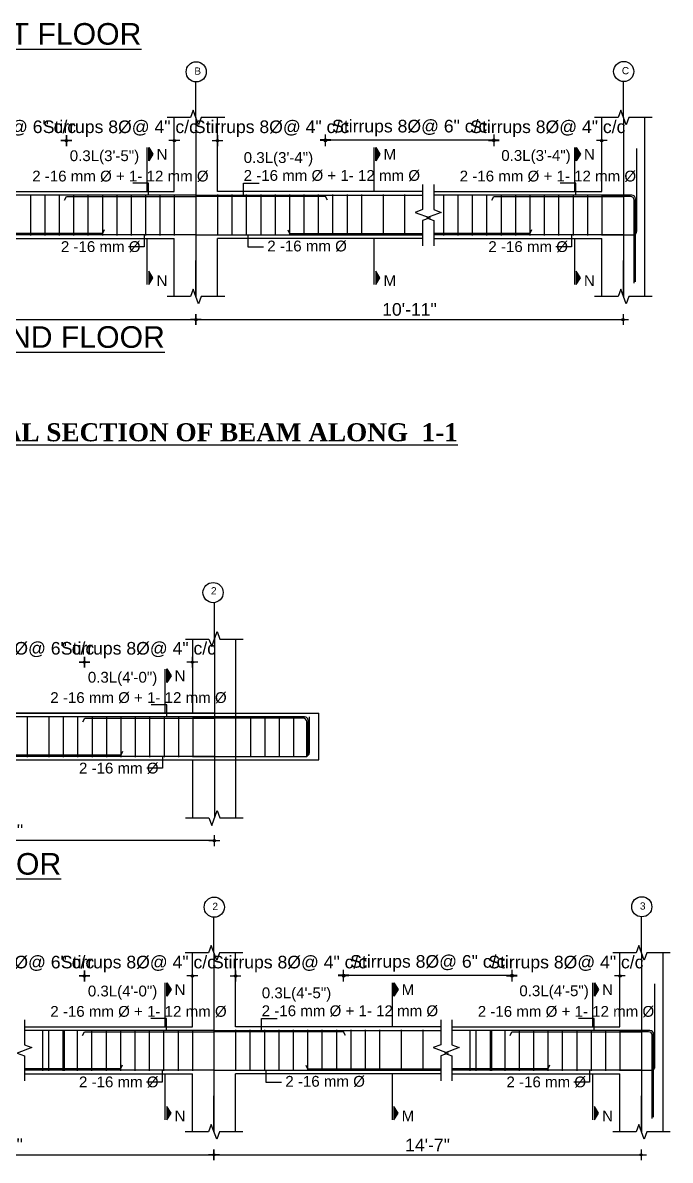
# Model space of a CAD drawing. Header units: inches. Extents: x 10143 to 20474, y -150 to 2442.
# Drawn here: x 13939 to 14299, y 1095 to 1726 of the extents above; entities that cross this region are included whole.
import ezdxf
from ezdxf.enums import TextEntityAlignment as Align

# ---------------------------------------------------------------- set-up
doc = ezdxf.new("R2010")
doc.units = ezdxf.units.IN
doc.header["$LTSCALE"] = 0.5
doc.header["$MEASUREMENT"] = 0
doc.header["$PDMODE"] = 66
doc.layers.add('DIMENSION', color=5, linetype='Continuous')
doc.layers.add('Toilet', color=7, linetype='Continuous', lineweight=25)
doc.styles.add('1.8', font='times.ttf', dxfattribs={"width": 0.8, "height": 6})
doc.styles.add('style1', font='arial.ttf', dxfattribs={"height": 7})
doc.dimstyles.new('1.4', dxfattribs={"dimscale": 0, "dimtxt": 6, "dimasz": 0.5, "dimexe": 2, "dimexo": 9, "dimgap": 2, "dimtad": 1, "dimdec": 0, "dimlfac": 0.5, "dimzin": 3, "dimdsep": 46, "dimlunit": 4, "dimtxsty": '1.8', "dimblk": 'DIM', "dimcen": 3, "dimdle": 3, "dimse1": 1, "dimse2": 1, "dimclrd": 256, "dimclre": 256, "dimclrt": 7, "dimadec": 1, "dimazin": 2, "dimtfac": 1, "dimtdec": 0, "dimtix": 1, "dimtofl": 0, "dimtmove": 2, "dimatfit": 3, "dimldrblk": 'ARW', "dimfxl": 2, "dimfrac": 2, "dimtolj": 2, "dimtzin": 0, "dimarcsym": 0})

# ---------------------------------------------------------------- blocks, each defined once
blk = doc.blocks.new('ARW')
at = {"layer": 'DIMENSION'}
blk.add_lwpolyline([(-0.5, 0, 0, 3, 0), (-5.5, 0, 0, 0, 0), (-0.5, 0, 0, 0, 0)], format="xyseb", dxfattribs=at)
blk = doc.blocks.new('DIM')
at = {"layer": 'DIMENSION'}
h = blk.add_hatch(color=256, dxfattribs=at)
h.paths.add_polyline_path([(0, 1.3), (0, 0), (1.3, 0, 0.414214)])
h.paths.add_polyline_path([(1.3, 0), (0, 0), (0, -1.3, 0.414214)])
h.paths.add_polyline_path([(0, 0), (-1.3, 0, 0.414214), (0, -1.3)])
h.paths.add_polyline_path([(0, 1.3, 0.414214), (-1.3, 0), (0, 0)])
for p, q in [((-6, 0), (6, 0)), ((0, 6), (0, -6))]:
    blk.add_line(p, q, dxfattribs=at)
blk.add_circle((0, 0), 1.28, dxfattribs=at)
blk = doc.blocks.new('*D2517')
at = {"lineweight": -2, "transparency": 16777216}
blk.add_line((14044.6, 1272.16), (13808.25, 1272.16), dxfattribs=at)
at = {"layer": 'Defpoints', "color": 0, "transparency": 16777216}
for p in [(13807.75, 1284.97), (14045.1, 1284.97), (13807.75, 1272.16)]:
    blk.add_point(p, dxfattribs=at)
at = {"lineweight": -2, "transparency": 16777216, "xscale": 0.5, "yscale": 0.5, "zscale": 0.5, "rotation": 180}
blk.add_blockref('DIM', (13807.75, 1272.16), dxfattribs=at)
at = {"lineweight": -2, "transparency": 16777216, "xscale": 0.5, "yscale": 0.5, "zscale": 0.5}
blk.add_blockref('DIM', (14045.1, 1272.16), dxfattribs=at)
at = {"color": 7, "transparency": 16777216, "insert": (13926.43, 1277.74), "char_height": 7, "attachment_point": 5, "style": 'style1'}
blk.add_mtext('\\A2;13{\\fArial TUR|b0|i0|c162|p34;\'-}3{\\fArial TUR|b0|i0|c162|p34;"}', dxfattribs=at)
blk = doc.blocks.new('*D2524')
at = {"lineweight": -2, "transparency": 16777216}
for p, q in [((13897.09, 1197.03), (13896.59, 1197.03)), ((13973.44, 1197.03), (13973.94, 1197.03))]:
    blk.add_line(p, q, dxfattribs=at)
at = {"layer": 'Defpoints', "color": 0, "transparency": 16777216}
for p in [(13972.94, 1197.03), (13897.59, 1180.49), (13972.94, 1165.98)]:
    blk.add_point(p, dxfattribs=at)
at = {"lineweight": -2, "transparency": 16777216, "xscale": 0.5, "yscale": 0.5, "zscale": 0.5}
blk.add_blockref('DIM', (13897.59, 1197.03), dxfattribs=at)
at = {"lineweight": -2, "transparency": 16777216, "xscale": 0.5, "yscale": 0.5, "zscale": 0.5, "rotation": 180}
blk.add_blockref('DIM', (13972.94, 1197.03), dxfattribs=at)
at = {"color": 7, "transparency": 16777216, "insert": (13935.26, 1203.69), "char_height": 7, "attachment_point": 5, "style": 'style1'}
blk.add_mtext('\\A2;Stirrups 8%%C@ 6" c/c', dxfattribs=at)
blk = doc.blocks.new('*D2525')
at = {"lineweight": -2, "transparency": 16777216}
for p, q in [((13972.44, 1197.03), (13971.94, 1197.03)), ((14033.44, 1197.03), (14033.94, 1197.03))]:
    blk.add_line(p, q, dxfattribs=at)
at = {"layer": 'Defpoints', "color": 0, "transparency": 16777216}
for p in [(14032.94, 1197.03), (14032.94, 1183.49), (13972.94, 1165.98)]:
    blk.add_point(p, dxfattribs=at)
at = {"lineweight": -2, "transparency": 16777216, "xscale": 0.5, "yscale": 0.5, "zscale": 0.5}
blk.add_blockref('DIM', (13972.94, 1197.03), dxfattribs=at)
at = {"lineweight": -2, "transparency": 16777216, "xscale": 0.5, "yscale": 0.5, "zscale": 0.5, "rotation": 180}
blk.add_blockref('DIM', (14032.94, 1197.03), dxfattribs=at)
at = {"color": 7, "transparency": 16777216, "insert": (14002.94, 1203.69), "char_height": 7, "attachment_point": 5, "style": 'style1'}
blk.add_mtext('\\A2;Stirrups 8%%C@ 4" c/c', dxfattribs=at)
blk = doc.blocks.new('*D2526')
at = {"lineweight": -2, "transparency": 16777216}
for p, q in [((14056.44, 1197.03), (14055.94, 1197.03)), ((14117.44, 1197.03), (14117.94, 1197.03))]:
    blk.add_line(p, q, dxfattribs=at)
at = {"layer": 'Defpoints', "color": 0, "transparency": 16777216}
for p in [(14056.94, 1197.03), (14056.94, 1183.49), (14116.94, 1165.98)]:
    blk.add_point(p, dxfattribs=at)
at = {"lineweight": -2, "transparency": 16777216, "xscale": 0.5, "yscale": 0.5, "zscale": 0.5}
blk.add_blockref('DIM', (14056.94, 1197.03), dxfattribs=at)
at = {"lineweight": -2, "transparency": 16777216, "xscale": 0.5, "yscale": 0.5, "zscale": 0.5, "rotation": 180}
blk.add_blockref('DIM', (14116.94, 1197.03), dxfattribs=at)
at = {"color": 7, "transparency": 16777216, "insert": (14086.94, 1203.69), "char_height": 7, "attachment_point": 5, "style": 'style1'}
blk.add_mtext('\\A2;Stirrups 8%%C@ 4" c/c', dxfattribs=at)
blk = doc.blocks.new('*D2527')
at = {"lineweight": -2, "transparency": 16777216}
for p, q in [((14210.01, 1197.03), (14209.51, 1197.03)), ((14271.01, 1197.03), (14271.51, 1197.03))]:
    blk.add_line(p, q, dxfattribs=at)
at = {"layer": 'Defpoints', "color": 0, "transparency": 16777216}
for p in [(14270.51, 1197.03), (14270.51, 1183.49), (14210.51, 1165.98)]:
    blk.add_point(p, dxfattribs=at)
at = {"lineweight": -2, "transparency": 16777216, "xscale": 0.5, "yscale": 0.5, "zscale": 0.5}
blk.add_blockref('DIM', (14210.51, 1197.03), dxfattribs=at)
at = {"lineweight": -2, "transparency": 16777216, "xscale": 0.5, "yscale": 0.5, "zscale": 0.5, "rotation": 180}
blk.add_blockref('DIM', (14270.51, 1197.03), dxfattribs=at)
at = {"color": 7, "transparency": 16777216, "insert": (14240.51, 1203.69), "char_height": 7, "attachment_point": 5, "style": 'style1'}
blk.add_mtext('\\A2;Stirrups 8%%C@ 4" c/c', dxfattribs=at)
blk = doc.blocks.new('*D2528')
at = {"lineweight": -2, "transparency": 16777216}
blk.add_line((14117.44, 1197.4), (14210.01, 1197.4), dxfattribs=at)
at = {"layer": 'Defpoints', "color": 0, "transparency": 16777216}
for p in [(14210.51, 1197.4), (14116.94, 1165.98), (14210.51, 1165.98)]:
    blk.add_point(p, dxfattribs=at)
at = {"lineweight": -2, "transparency": 16777216, "xscale": 0.5, "yscale": 0.5, "zscale": 0.5, "rotation": 180}
blk.add_blockref('DIM', (14116.94, 1197.4), dxfattribs=at)
at = {"lineweight": -2, "transparency": 16777216, "xscale": 0.5, "yscale": 0.5, "zscale": 0.5}
blk.add_blockref('DIM', (14210.51, 1197.4), dxfattribs=at)
at = {"color": 7, "transparency": 16777216, "insert": (14163.72, 1204.06), "char_height": 7, "attachment_point": 5, "style": 'style1'}
blk.add_mtext('\\A2;Stirrups 8%%C@ 6" c/c', dxfattribs=at)
blk = doc.blocks.new('*D2521')
at = {"lineweight": -2, "transparency": 16777216}
blk.add_line((13808.09, 1097.73), (14044.44, 1097.73), dxfattribs=at)
at = {"layer": 'Defpoints', "color": 0, "transparency": 16777216}
for p in [(13807.59, 1110.54), (14044.94, 1110.54), (14044.94, 1097.73)]:
    blk.add_point(p, dxfattribs=at)
at = {"lineweight": -2, "transparency": 16777216, "xscale": 0.5, "yscale": 0.5, "zscale": 0.5, "rotation": 180}
blk.add_blockref('DIM', (13807.59, 1097.73), dxfattribs=at)
at = {"lineweight": -2, "transparency": 16777216, "xscale": 0.5, "yscale": 0.5, "zscale": 0.5}
blk.add_blockref('DIM', (14044.94, 1097.73), dxfattribs=at)
at = {"color": 7, "transparency": 16777216, "insert": (13926.26, 1103.3), "char_height": 7, "attachment_point": 5, "style": 'style1'}
blk.add_mtext('\\A2;{\\fArial TUR|b0|i0|c162|p34;1}3{\\fArial TUR|b0|i0|c162|p34;\'-}3{\\fArial TUR|b0|i0|c162|p34;"}', dxfattribs=at)
blk = doc.blocks.new('*D2522')
at = {"lineweight": -2, "transparency": 16777216}
blk.add_line((14045.44, 1097.73), (14281.79, 1097.73), dxfattribs=at)
at = {"layer": 'Defpoints', "color": 0, "transparency": 16777216}
for p in [(14044.94, 1110.54), (14282.29, 1110.54), (14282.29, 1097.73)]:
    blk.add_point(p, dxfattribs=at)
at = {"lineweight": -2, "transparency": 16777216, "xscale": 0.5, "yscale": 0.5, "zscale": 0.5, "rotation": 180}
blk.add_blockref('DIM', (14044.94, 1097.73), dxfattribs=at)
at = {"lineweight": -2, "transparency": 16777216, "xscale": 0.5, "yscale": 0.5, "zscale": 0.5}
blk.add_blockref('DIM', (14282.29, 1097.73), dxfattribs=at)
at = {"color": 7, "transparency": 16777216, "insert": (14163.62, 1103.24), "char_height": 7, "attachment_point": 5, "style": 'style1'}
blk.add_mtext('\\A2;{\\fArial TUR|b0|i0|c162|p34;1}4{\\fArial TUR|b0|i0|c162|p34;\'-}7{\\fArial TUR|b0|i0|c162|p34;"}', dxfattribs=at)
blk = doc.blocks.new('*D2531')
at = {"lineweight": -2, "transparency": 16777216}
for p, q in [((13887.04, 1660.76), (13886.54, 1660.76)), ((13963.39, 1660.76), (13963.89, 1660.76))]:
    blk.add_line(p, q, dxfattribs=at)
at = {"layer": 'Defpoints', "color": 0, "transparency": 16777216}
for p in [(13962.89, 1660.76), (13887.54, 1644.22), (13962.89, 1629.71)]:
    blk.add_point(p, dxfattribs=at)
at = {"lineweight": -2, "transparency": 16777216, "xscale": 0.5, "yscale": 0.5, "zscale": 0.5}
blk.add_blockref('DIM', (13887.54, 1660.76), dxfattribs=at)
at = {"lineweight": -2, "transparency": 16777216, "xscale": 0.5, "yscale": 0.5, "zscale": 0.5, "rotation": 180}
blk.add_blockref('DIM', (13962.89, 1660.76), dxfattribs=at)
at = {"color": 7, "transparency": 16777216, "insert": (13925.22, 1667.42), "char_height": 7, "attachment_point": 5, "style": 'style1'}
blk.add_mtext('\\A2;Stirrups 8%%C@ 6" c/c', dxfattribs=at)
blk = doc.blocks.new('*D2532')
at = {"lineweight": -2, "transparency": 16777216}
for p, q in [((13962.39, 1660.76), (13961.89, 1660.76)), ((14023.39, 1660.76), (14023.89, 1660.76))]:
    blk.add_line(p, q, dxfattribs=at)
at = {"layer": 'Defpoints', "color": 0, "transparency": 16777216}
for p in [(14022.89, 1660.76), (14022.89, 1647.22), (13962.89, 1629.71)]:
    blk.add_point(p, dxfattribs=at)
at = {"lineweight": -2, "transparency": 16777216, "xscale": 0.5, "yscale": 0.5, "zscale": 0.5}
blk.add_blockref('DIM', (13962.89, 1660.76), dxfattribs=at)
at = {"lineweight": -2, "transparency": 16777216, "xscale": 0.5, "yscale": 0.5, "zscale": 0.5, "rotation": 180}
blk.add_blockref('DIM', (14022.89, 1660.76), dxfattribs=at)
at = {"color": 7, "transparency": 16777216, "insert": (13992.89, 1667.42), "char_height": 7, "attachment_point": 5, "style": 'style1'}
blk.add_mtext('\\A2;Stirrups 8%%C@ 4" c/c', dxfattribs=at)
blk = doc.blocks.new('*D2533')
at = {"lineweight": -2, "transparency": 16777216}
for p, q in [((14046.39, 1660.76), (14045.89, 1660.76)), ((14107.39, 1660.76), (14107.89, 1660.76))]:
    blk.add_line(p, q, dxfattribs=at)
at = {"layer": 'Defpoints', "color": 0, "transparency": 16777216}
for p in [(14046.89, 1660.76), (14046.89, 1647.22), (14106.89, 1629.71)]:
    blk.add_point(p, dxfattribs=at)
at = {"lineweight": -2, "transparency": 16777216, "xscale": 0.5, "yscale": 0.5, "zscale": 0.5}
blk.add_blockref('DIM', (14046.89, 1660.76), dxfattribs=at)
at = {"lineweight": -2, "transparency": 16777216, "xscale": 0.5, "yscale": 0.5, "zscale": 0.5, "rotation": 180}
blk.add_blockref('DIM', (14106.89, 1660.76), dxfattribs=at)
at = {"color": 7, "transparency": 16777216, "insert": (14076.89, 1667.42), "char_height": 7, "attachment_point": 5, "style": 'style1'}
blk.add_mtext('\\A2;Stirrups 8%%C@ 4" c/c', dxfattribs=at)
blk = doc.blocks.new('*D2534')
at = {"lineweight": -2, "transparency": 16777216}
for p, q in [((14199.96, 1660.76), (14199.46, 1660.76)), ((14260.96, 1660.76), (14261.46, 1660.76))]:
    blk.add_line(p, q, dxfattribs=at)
at = {"layer": 'Defpoints', "color": 0, "transparency": 16777216}
for p in [(14260.46, 1660.76), (14260.46, 1647.22), (14200.46, 1629.71)]:
    blk.add_point(p, dxfattribs=at)
at = {"lineweight": -2, "transparency": 16777216, "xscale": 0.5, "yscale": 0.5, "zscale": 0.5}
blk.add_blockref('DIM', (14200.46, 1660.76), dxfattribs=at)
at = {"lineweight": -2, "transparency": 16777216, "xscale": 0.5, "yscale": 0.5, "zscale": 0.5, "rotation": 180}
blk.add_blockref('DIM', (14260.46, 1660.76), dxfattribs=at)
at = {"color": 7, "transparency": 16777216, "insert": (14230.46, 1667.42), "char_height": 7, "attachment_point": 5, "style": 'style1'}
blk.add_mtext('\\A2;Stirrups 8%%C@ 4" c/c', dxfattribs=at)
blk = doc.blocks.new('*D2536')
at = {"lineweight": -2, "transparency": 16777216}
blk.add_line((14107.39, 1661.14), (14199.96, 1661.14), dxfattribs=at)
at = {"layer": 'Defpoints', "color": 0, "transparency": 16777216}
for p in [(14200.46, 1661.14), (14106.89, 1629.71), (14200.46, 1629.71)]:
    blk.add_point(p, dxfattribs=at)
at = {"lineweight": -2, "transparency": 16777216, "xscale": 0.5, "yscale": 0.5, "zscale": 0.5, "rotation": 180}
blk.add_blockref('DIM', (14106.89, 1661.14), dxfattribs=at)
at = {"lineweight": -2, "transparency": 16777216, "xscale": 0.5, "yscale": 0.5, "zscale": 0.5}
blk.add_blockref('DIM', (14200.46, 1661.14), dxfattribs=at)
at = {"color": 7, "transparency": 16777216, "insert": (14153.68, 1667.79), "char_height": 7, "attachment_point": 5, "style": 'style1'}
blk.add_mtext('\\A2;Stirrups 8%%C@ 6" c/c', dxfattribs=at)
blk = doc.blocks.new('*D2529')
at = {"lineweight": -2, "transparency": 16777216}
blk.add_line((13798.04, 1561.46), (14034.39, 1561.46), dxfattribs=at)
at = {"layer": 'Defpoints', "color": 0, "transparency": 16777216}
for p in [(13797.54, 1574.27), (14034.89, 1574.27), (14034.89, 1561.46)]:
    blk.add_point(p, dxfattribs=at)
at = {"lineweight": -2, "transparency": 16777216, "xscale": 0.5, "yscale": 0.5, "zscale": 0.5, "rotation": 180}
blk.add_blockref('DIM', (13797.54, 1561.46), dxfattribs=at)
at = {"lineweight": -2, "transparency": 16777216, "xscale": 0.5, "yscale": 0.5, "zscale": 0.5}
blk.add_blockref('DIM', (14034.89, 1561.46), dxfattribs=at)
at = {"color": 7, "transparency": 16777216, "insert": (13916.22, 1567.03), "char_height": 7, "attachment_point": 5, "style": 'style1'}
blk.add_mtext('\\A2;{\\fArial TUR|b0|i0|c162|p34;11\'-}3{\\fArial TUR|b0|i0|c162|p34;"}', dxfattribs=at)
blk = doc.blocks.new('*D2535')
at = {"lineweight": -2, "transparency": 16777216}
blk.add_line((14035.39, 1561.46), (14271.75, 1561.46), dxfattribs=at)
at = {"layer": 'Defpoints', "color": 0, "transparency": 16777216}
for p in [(14034.89, 1574.27), (14272.25, 1574.27), (14272.25, 1561.46)]:
    blk.add_point(p, dxfattribs=at)
at = {"lineweight": -2, "transparency": 16777216, "xscale": 0.5, "yscale": 0.5, "zscale": 0.5, "rotation": 180}
blk.add_blockref('DIM', (14034.89, 1561.46), dxfattribs=at)
at = {"lineweight": -2, "transparency": 16777216, "xscale": 0.5, "yscale": 0.5, "zscale": 0.5}
blk.add_blockref('DIM', (14272.25, 1561.46), dxfattribs=at)
at = {"color": 7, "transparency": 16777216, "insert": (14153.57, 1567.03), "char_height": 7, "attachment_point": 5, "style": 'style1'}
blk.add_mtext('\\A2;{\\fArial TUR|b0|i0|c162|p34;1}0{\\fArial TUR|b0|i0|c162|p34;\'-}11{\\fArial TUR|b0|i0|c162|p34;"}', dxfattribs=at)
blk = doc.blocks.new('*D2562')
at = {"lineweight": -2, "transparency": 16777216}
for p, q in [((13897.09, 1371.24), (13896.59, 1371.24)), ((13973.44, 1371.24), (13973.94, 1371.24))]:
    blk.add_line(p, q, dxfattribs=at)
at = {"layer": 'Defpoints', "color": 0, "transparency": 16777216}
for p in [(13972.94, 1371.24), (13897.59, 1354.7), (13972.94, 1340.19)]:
    blk.add_point(p, dxfattribs=at)
at = {"lineweight": -2, "transparency": 16777216, "xscale": 0.5, "yscale": 0.5, "zscale": 0.5}
blk.add_blockref('DIM', (13897.59, 1371.24), dxfattribs=at)
at = {"lineweight": -2, "transparency": 16777216, "xscale": 0.5, "yscale": 0.5, "zscale": 0.5, "rotation": 180}
blk.add_blockref('DIM', (13972.94, 1371.24), dxfattribs=at)
at = {"color": 7, "transparency": 16777216, "insert": (13935.26, 1377.9), "char_height": 7, "attachment_point": 5, "style": 'style1'}
blk.add_mtext('\\A2;Stirrups 8%%C@ 6" c/c', dxfattribs=at)
blk = doc.blocks.new('*D2563')
at = {"lineweight": -2, "transparency": 16777216}
for p, q in [((13972.44, 1371.24), (13971.94, 1371.24)), ((14033.44, 1371.24), (14033.94, 1371.24))]:
    blk.add_line(p, q, dxfattribs=at)
at = {"layer": 'Defpoints', "color": 0, "transparency": 16777216}
for p in [(14032.94, 1371.24), (14032.94, 1357.7), (13972.94, 1340.19)]:
    blk.add_point(p, dxfattribs=at)
at = {"lineweight": -2, "transparency": 16777216, "xscale": 0.5, "yscale": 0.5, "zscale": 0.5}
blk.add_blockref('DIM', (13972.94, 1371.24), dxfattribs=at)
at = {"lineweight": -2, "transparency": 16777216, "xscale": 0.5, "yscale": 0.5, "zscale": 0.5, "rotation": 180}
blk.add_blockref('DIM', (14032.94, 1371.24), dxfattribs=at)
at = {"color": 7, "transparency": 16777216, "insert": (14002.94, 1377.9), "char_height": 7, "attachment_point": 5, "style": 'style1'}
blk.add_mtext('\\A2;Stirrups 8%%C@ 4" c/c', dxfattribs=at)

msp = doc.modelspace()

# ---------------------------------------------------------------- hatches: boundary and pattern name
for points in [[(14008.69, 1657.01), (14008.69, 1649.5), (14011, 1653.26)], [(14134.88, 1657.01), (14134.88, 1649.5), (14137.19, 1653.26)], [(14246.26, 1657.01), (14246.26, 1649.5), (14248.57, 1653.26)], [(14008.69, 1580.87), (14008.69, 1588.37), (14011, 1584.62)], [(14134.88, 1580.87), (14134.88, 1588.37), (14137.19, 1584.62)], [(14246.26, 1580.87), (14246.26, 1588.37), (14248.57, 1584.62)], [(14018.74, 1367.48), (14018.74, 1359.98), (14021.05, 1363.73)], [(14018.74, 1193.28), (14018.74, 1185.77), (14021.05, 1189.52)], [(14144.93, 1193.28), (14144.93, 1185.77), (14147.24, 1189.52)], [(14256.31, 1193.28), (14256.31, 1185.77), (14258.62, 1189.52)], [(14018.74, 1117.14), (14018.74, 1124.64), (14021.05, 1120.89)], [(14144.93, 1117.14), (14144.93, 1124.64), (14147.24, 1120.89)], [(14256.31, 1117.14), (14256.31, 1124.64), (14258.62, 1120.89)]]:
    msp.add_hatch(color=256).paths.add_polyline_path(points)

# ---------------------------------------------------------------- linework, layer by layer
for p, q in [((14034.89, 1673.62), (14034.89, 1693.58)), ((14272.46, 1673.62), (14272.46, 1693.58)), ((14022.89, 1632.46), (14022.89, 1673.62)), ((14034.89, 1673.62), (14034.89, 1574.27)), ((14046.89, 1632.46), (14046.89, 1673.62)), ((14260.46, 1632.46), (14260.46, 1673.62)), ((14272.46, 1673.62), (14272.46, 1574.27)), ((14284.46, 1629.71), (14284.46, 1673.62)), ((14007.84, 1632.46), (14007.84, 1656.96)), ((14134.03, 1632.46), (14134.03, 1656.96)), ((14245.4, 1632.46), (14245.4, 1656.96)), ((13929.54, 1632.46), (14022.89, 1632.46)), ((14034.89, 1630.46), (13929.54, 1630.46)), ((13942.89, 1630.86), (13942.89, 1608.06)), ((13950.89, 1630.86), (13950.89, 1608.06)), ((13958.89, 1630.86), (13958.89, 1608.06)), ((13966.89, 1630.86), (13966.89, 1608.06)), ((13974.89, 1630.86), (13974.89, 1608.06)), ((13982.89, 1630.86), (13982.89, 1608.06)), ((13990.89, 1630.86), (13990.89, 1608.06)), ((13998.89, 1630.86), (13998.89, 1608.06)), ((14006.89, 1630.86), (14006.89, 1608.06)), ((14014.89, 1630.86), (14014.89, 1608.06)), ((14022.89, 1630.86), (14022.89, 1608.06)), ((14034.89, 1630.46), (14160.89, 1630.46)), ((14160.89, 1632.46), (14046.89, 1632.46)), ((14046.89, 1630.86), (14046.89, 1608.06)), ((14054.89, 1630.86), (14054.89, 1608.06)), ((14062.89, 1630.86), (14062.89, 1608.06)), ((14070.89, 1630.86), (14070.89, 1608.06)), ((14078.89, 1630.86), (14078.89, 1608.06)), ((14086.89, 1630.86), (14086.89, 1608.06)), ((14094.89, 1630.86), (14094.89, 1608.06)), ((14102.89, 1630.86), (14102.89, 1608.06)), ((14110.89, 1630.86), (14110.89, 1608.06)), ((14118.89, 1630.86), (14118.89, 1608.06)), ((14126.89, 1630.86), (14126.89, 1608.06)), ((14138.89, 1630.86), (14138.89, 1608.06)), ((14150.89, 1630.86), (14150.89, 1608.06)), ((14167.11, 1632.46), (14260.46, 1632.46)), ((14272.46, 1630.46), (14167.11, 1630.46)), ((14172.46, 1630.86), (14172.46, 1608.06)), ((14180.46, 1630.86), (14180.46, 1608.06)), ((14188.46, 1630.86), (14188.46, 1608.06)), ((14196.46, 1630.86), (14196.46, 1608.06)), ((14204.46, 1630.86), (14204.46, 1608.06)), ((14212.46, 1630.86), (14212.46, 1608.06)), ((14220.46, 1630.86), (14220.46, 1608.06)), ((14228.46, 1630.86), (14228.46, 1608.06)), ((14236.46, 1630.86), (14236.46, 1608.06)), ((14244.46, 1630.86), (14244.46, 1608.06)), ((14252.46, 1630.86), (14252.46, 1608.06)), ((14260.46, 1630.86), (14260.46, 1608.06)), ((14284.46, 1574.27), (14284.46, 1629.71)), ((14034.89, 1608.46), (13929.54, 1608.46)), ((13929.54, 1606.46), (14022.89, 1606.46)), ((14007.84, 1580.92), (14007.84, 1606.46)), ((14022.89, 1574.27), (14022.89, 1606.46)), ((14034.89, 1608.46), (14160.89, 1608.46)), ((14160.89, 1606.46), (14046.89, 1606.46)), ((14046.89, 1574.27), (14046.89, 1606.46)), ((14134.03, 1580.92), (14134.03, 1606.46)), ((14272.46, 1608.46), (14167.11, 1608.46)), ((14167.11, 1606.46), (14260.46, 1606.46)), ((14245.4, 1580.92), (14245.4, 1606.46)), ((14260.46, 1574.27), (14260.46, 1606.46)), ((14034.89, 1574.27), (14034.89, 1594.22)), ((14272.46, 1574.27), (14272.46, 1594.22)), ((14045.16, 1384.1), (14045.16, 1404.06)), ((14033.16, 1342.94), (14033.16, 1384.1)), ((14045.16, 1384.1), (14045.16, 1284.75)), ((14057.16, 1284.75), (14057.16, 1384.1)), ((14017.88, 1342.94), (14017.88, 1367.44)), ((13919.16, 1342.94), (14103.2, 1342.94)), ((14045.16, 1340.94), (13919.16, 1340.94)), ((13941.16, 1341.34), (13941.16, 1318.54)), ((13953.16, 1341.34), (13953.16, 1318.54)), ((13961.16, 1341.34), (13961.16, 1318.54)), ((13969.16, 1341.34), (13969.16, 1318.54)), ((13977.16, 1341.34), (13977.16, 1318.54)), ((13985.16, 1341.34), (13985.16, 1318.54)), ((13993.16, 1341.34), (13993.16, 1318.54)), ((14001.16, 1341.34), (14001.16, 1318.54)), ((14009.16, 1341.34), (14009.16, 1318.54)), ((14017.16, 1341.34), (14017.16, 1318.54)), ((14025.16, 1341.34), (14025.16, 1318.54)), ((14033.16, 1341.34), (14033.16, 1318.54)), ((14045.16, 1340.94), (14095.19, 1340.94)), ((14065.16, 1341.34), (14065.16, 1318.54)), ((14073.16, 1341.34), (14073.16, 1318.54)), ((14081.16, 1341.34), (14081.16, 1318.54)), ((14089.16, 1341.34), (14089.16, 1318.54)), ((14045.16, 1318.94), (13919.16, 1318.94)), ((13919.16, 1316.94), (14103.2, 1316.94)), ((14033.16, 1284.75), (14033.16, 1316.94)), ((14045.16, 1318.94), (14096.45, 1318.94)), ((14044.94, 1209.89), (14044.94, 1229.85)), ((14282.51, 1209.89), (14282.51, 1229.85)), ((14032.94, 1168.73), (14032.94, 1209.89)), ((14044.94, 1209.89), (14044.94, 1110.54)), ((14056.94, 1168.73), (14056.94, 1209.89)), ((14270.51, 1168.73), (14270.51, 1209.89)), ((14282.51, 1209.89), (14282.51, 1110.54)), ((14294.51, 1165.98), (14294.51, 1209.89)), ((14017.88, 1168.73), (14017.88, 1193.23)), ((14144.07, 1168.73), (14144.07, 1193.23)), ((14255.45, 1168.73), (14255.45, 1193.23)), ((13939.59, 1168.73), (14032.94, 1168.73)), ((14170.94, 1168.73), (14056.94, 1168.73)), ((14177.16, 1168.73), (14270.51, 1168.73)), ((14044.94, 1166.73), (13939.59, 1166.73)), ((13949.59, 1167.13), (13949.59, 1144.33)), ((13952.94, 1167.13), (13952.94, 1144.33)), ((13960.94, 1167.13), (13960.94, 1144.33)), ((13961.59, 1167.13), (13961.59, 1144.33)), ((13968.94, 1167.13), (13968.94, 1144.33)), ((13976.94, 1167.13), (13976.94, 1144.33)), ((13984.94, 1167.13), (13984.94, 1144.33)), ((13992.94, 1167.13), (13992.94, 1144.33)), ((14000.94, 1167.13), (14000.94, 1144.33)), ((14008.94, 1167.13), (14008.94, 1144.33)), ((14016.94, 1167.13), (14016.94, 1144.33)), ((14024.94, 1167.13), (14024.94, 1144.33)), ((14032.94, 1167.13), (14032.94, 1144.33)), ((14044.94, 1166.73), (14170.94, 1166.73)), ((14056.94, 1167.13), (14056.94, 1144.33)), ((14064.94, 1167.13), (14064.94, 1144.33)), ((14072.94, 1167.13), (14072.94, 1144.33)), ((14080.94, 1167.13), (14080.94, 1144.33)), ((14088.94, 1167.13), (14088.94, 1144.33)), ((14096.94, 1167.13), (14096.94, 1144.33)), ((14104.94, 1167.13), (14104.94, 1144.33)), ((14112.94, 1167.13), (14112.94, 1144.33)), ((14120.94, 1167.13), (14120.94, 1144.33)), ((14128.94, 1167.13), (14128.94, 1144.33)), ((14136.94, 1167.13), (14136.94, 1144.33)), ((14148.94, 1167.13), (14148.94, 1144.33)), ((14160.94, 1167.13), (14160.94, 1144.33)), ((14282.51, 1166.73), (14177.16, 1166.73)), ((14187.16, 1167.13), (14187.16, 1144.33)), ((14190.51, 1167.13), (14190.51, 1144.33)), ((14198.51, 1167.13), (14198.51, 1144.33)), ((14199.16, 1167.13), (14199.16, 1144.33)), ((14206.51, 1167.13), (14206.51, 1144.33)), ((14214.51, 1167.13), (14214.51, 1144.33)), ((14222.51, 1167.13), (14222.51, 1144.33)), ((14230.51, 1167.13), (14230.51, 1144.33)), ((14238.51, 1167.13), (14238.51, 1144.33)), ((14246.51, 1167.13), (14246.51, 1144.33)), ((14254.51, 1167.13), (14254.51, 1144.33)), ((14262.51, 1167.13), (14262.51, 1144.33)), ((14270.51, 1167.13), (14270.51, 1144.33)), ((14294.51, 1110.54), (14294.51, 1165.98)), ((14044.94, 1144.73), (13939.59, 1144.73)), ((14044.94, 1144.73), (14170.94, 1144.73)), ((14282.51, 1144.73), (14177.16, 1144.73)), ((13939.59, 1142.73), (14032.94, 1142.73)), ((14017.88, 1117.19), (14017.88, 1142.73)), ((14032.94, 1110.54), (14032.94, 1142.73)), ((14170.94, 1142.73), (14056.94, 1142.73)), ((14056.94, 1110.54), (14056.94, 1142.73)), ((14144.07, 1117.19), (14144.07, 1142.73)), ((14177.16, 1142.73), (14270.51, 1142.73)), ((14255.45, 1117.19), (14255.45, 1142.73)), ((14270.51, 1110.54), (14270.51, 1142.73)), ((14044.94, 1110.54), (14044.94, 1130.49)), ((14282.51, 1110.54), (14282.51, 1130.49))]:
    msp.add_line(p, q)
for points in [[(14050.89, 1673.62), (14037.89, 1673.62), (14036.39, 1669.5), (14033.39, 1677.75), (14031.89, 1673.62), (14018.89, 1673.62)], [(14288.46, 1673.62), (14275.46, 1673.62), (14273.96, 1669.5), (14270.96, 1677.75), (14269.46, 1673.62), (14256.46, 1673.62)], [(14008.69, 1649.5), (14008.69, 1657.01), (14011, 1653.26), (14008.69, 1649.5)], [(14134.88, 1649.5), (14134.88, 1657.01), (14137.19, 1653.26), (14134.88, 1649.5)], [(14246.26, 1649.5), (14246.26, 1657.01), (14248.57, 1653.26), (14246.26, 1649.5)], [(14160.89, 1636.46), (14160.89, 1622.46), (14156.77, 1620.96), (14165.02, 1617.96), (14160.89, 1616.46), (14160.89, 1602.46)], [(14160.89, 1636.46), (14160.89, 1622.46), (14156.77, 1620.96), (14165.02, 1617.96), (14160.89, 1616.46), (14160.89, 1602.46)], [(14167.11, 1636.46), (14167.11, 1622.46), (14171.23, 1620.96), (14162.99, 1617.96), (14167.11, 1616.46), (14167.11, 1602.46)], [(14167.11, 1636.46), (14167.11, 1622.46), (14171.23, 1620.96), (14162.99, 1617.96), (14167.11, 1616.46), (14167.11, 1602.46)], [(13961.85, 1627.71), (13962.89, 1629.71), (14034.89, 1629.71)], [(14107.94, 1627.71), (14106.89, 1629.71), (14034.89, 1629.71)], [(14199.42, 1627.71), (14200.46, 1629.71), (14272.46, 1629.71)], [(13983.85, 1611.21), (13982.89, 1609.21), (13929.54, 1609.21)], [(14085.94, 1611.21), (14086.89, 1609.21), (14160.89, 1609.21)], [(14221.42, 1611.21), (14220.46, 1609.21), (14167.11, 1609.21)], [(14008.69, 1588.37), (14008.69, 1580.87), (14011, 1584.62), (14008.69, 1588.37)], [(14134.88, 1588.37), (14134.88, 1580.87), (14137.19, 1584.62), (14134.88, 1588.37)], [(14246.26, 1588.37), (14246.26, 1580.87), (14248.57, 1584.62), (14246.26, 1588.37)], [(14050.89, 1574.27), (14037.89, 1574.27), (14036.39, 1570.15), (14033.39, 1578.39), (14031.89, 1574.27), (14018.89, 1574.27)], [(14288.46, 1574.27), (14275.46, 1574.27), (14273.96, 1570.15), (14270.96, 1578.39), (14269.46, 1574.27), (14256.46, 1574.27)], [(14029.16, 1384.1), (14042.16, 1384.1), (14043.66, 1379.98), (14046.66, 1388.22), (14048.16, 1384.1), (14061.16, 1384.1)], [(14018.74, 1359.98), (14018.74, 1367.48), (14021.05, 1363.73), (14018.74, 1359.98)], [(13972.11, 1338.19), (13973.16, 1340.19), (14045.16, 1340.19)], [(14094.44, 1340.19), (14045.16, 1340.19)], [(13994.11, 1321.69), (13993.16, 1319.69), (13919.16, 1319.69)], [(14029.16, 1284.75), (14042.16, 1284.75), (14043.66, 1280.63), (14046.66, 1288.87), (14048.16, 1284.75), (14061.16, 1284.75)], [(14060.94, 1209.89), (14047.94, 1209.89), (14046.44, 1205.77), (14043.44, 1214.02), (14041.94, 1209.89), (14028.94, 1209.89)], [(14298.51, 1209.89), (14285.51, 1209.89), (14284.01, 1205.77), (14281.01, 1214.02), (14279.51, 1209.89), (14266.51, 1209.89)], [(14018.74, 1185.77), (14018.74, 1193.28), (14021.05, 1189.52), (14018.74, 1185.77)], [(14144.93, 1185.77), (14144.93, 1193.28), (14147.24, 1189.52), (14144.93, 1185.77)], [(14256.31, 1185.77), (14256.31, 1193.28), (14258.62, 1189.52), (14256.31, 1185.77)], [(13939.59, 1172.73), (13939.59, 1158.73), (13943.71, 1157.23), (13935.47, 1154.23), (13939.59, 1152.73), (13939.59, 1138.73)], [(13939.59, 1172.73), (13939.59, 1158.73), (13943.71, 1157.23), (13935.47, 1154.23), (13939.59, 1152.73), (13939.59, 1138.73)], [(14170.94, 1172.73), (14170.94, 1158.73), (14166.82, 1157.23), (14175.06, 1154.23), (14170.94, 1152.73), (14170.94, 1138.73)], [(14170.94, 1172.73), (14170.94, 1158.73), (14166.82, 1157.23), (14175.06, 1154.23), (14170.94, 1152.73), (14170.94, 1138.73)], [(14177.16, 1172.73), (14177.16, 1158.73), (14181.28, 1157.23), (14173.03, 1154.23), (14177.16, 1152.73), (14177.16, 1138.73)], [(14177.16, 1172.73), (14177.16, 1158.73), (14181.28, 1157.23), (14173.03, 1154.23), (14177.16, 1152.73), (14177.16, 1138.73)], [(13971.9, 1163.98), (13972.94, 1165.98), (14044.94, 1165.98)], [(14117.98, 1163.98), (14116.94, 1165.98), (14044.94, 1165.98)], [(14209.46, 1163.98), (14210.51, 1165.98), (14282.51, 1165.98)], [(13993.9, 1147.48), (13992.94, 1145.48), (13939.59, 1145.48)], [(14095.99, 1147.48), (14096.94, 1145.48), (14170.94, 1145.48)], [(14231.46, 1147.48), (14230.51, 1145.48), (14177.16, 1145.48)], [(14018.74, 1124.64), (14018.74, 1117.14), (14021.05, 1120.89), (14018.74, 1124.64)], [(14144.93, 1124.64), (14144.93, 1117.14), (14147.24, 1120.89), (14144.93, 1124.64)], [(14256.31, 1124.64), (14256.31, 1117.14), (14258.62, 1120.89), (14256.31, 1124.64)], [(14060.94, 1110.54), (14047.94, 1110.54), (14046.44, 1106.42), (14043.44, 1114.66), (14041.94, 1110.54), (14028.94, 1110.54)], [(14298.51, 1110.54), (14285.51, 1110.54), (14284.01, 1106.42), (14281.01, 1114.66), (14279.51, 1110.54), (14266.51, 1110.54)]]:
    msp.add_lwpolyline(points)
for points in [[(14260.46, 1608.46), (14277.95, 1608.46, 0.414214), (14279.96, 1610.47), (14279.96, 1656.46)], [(14279.21, 1582.46), (14279.21, 1628.44, 0.414214), (14277.2, 1630.46), (14260.46, 1630.46)], [(14278.46, 1581.71), (14278.46, 1627.69, 0.414214), (14276.45, 1629.71), (14260.46, 1629.71)], [(14033.16, 1318.94), (14095.94, 1318.94, 0.414214), (14097.95, 1320.95), (14097.95, 1340.94)], [(14097.2, 1319.38), (14097.2, 1338.92, 0.414214), (14095.19, 1340.94), (14033.16, 1340.94)], [(14096.45, 1318.94), (14096.45, 1338.17, 0.414214), (14094.44, 1340.19), (14033.16, 1340.19)], [(14270.51, 1144.73), (14287.99, 1144.73, 0.414214), (14290.01, 1146.74), (14290.01, 1192.73)], [(14289.26, 1118.73), (14289.26, 1164.71, 0.414214), (14287.24, 1166.73), (14270.51, 1166.73)], [(14288.51, 1117.98), (14288.51, 1163.96, 0.414214), (14286.49, 1165.98), (14270.51, 1165.98)]]:
    msp.add_lwpolyline(points, format="xyb")
for centre in [(14035.06, 1698.95), (14272.63, 1699.17), (14044.42, 1409.86), (14045.1, 1235.22), (14282.67, 1235.44)]:
    msp.add_circle(centre, 5.6)
at = {"layer": 'Toilet'}
for p, q in [((14045.16, 1342.94), (13807.59, 1342.94)), ((14103.2, 1316.94), (14103.2, 1342.94))]:
    msp.add_line(p, q, dxfattribs=at)

# ---------------------------------------------------------------- texts
at = {"style": 'style1'}
for s, p in [('%%UFIRST FLOOR', (13949.17, 1720.04)), ('%%UGROUND FLOOR', (13949.17, 1551.75)), ('%%USECOND FLOOR', (13892.99, 1259.27))]:
    msp.add_text(s, height=12, dxfattribs=at).set_placement(p, align=Align.MIDDLE_CENTER)
for s, height, p in [('B', 4, (14034.04, 1697.4)), ('C', 4, (14271.6, 1697.63)), ('0.3L(3\'-5")', 6, (13964.78, 1649.4)), ('N', 6, (14013, 1650.17)), ('0.3L(3\'-4")', 6, (14061.46, 1648.38)), ('M', 6, (14139.19, 1650.17)), ('0.3L(3\'-4")', 6, (14204.59, 1649.54)), ('N', 6, (14250.56, 1650.17)), ('2 -16 mm %%C + 1- 12 mm %%C', 6, (13943.92, 1638.09)), ('2 -16 mm %%C + 1- 12 mm %%C', 6, (14061.41, 1638.44)), ('2 -16 mm %%C + 1- 12 mm %%C', 6, (14181.49, 1638.09)), ('2 -16 mm %%C ', 6, (13959.86, 1598.94)), ('2 -16 mm %%C ', 6, (14074.54, 1599.27)), ('2 -16 mm %%C ', 6, (14197.43, 1598.94)), ('N', 6, (14013, 1580.04)), ('M', 6, (14139.19, 1580.04)), ('N', 6, (14250.56, 1580.04)), ('2', 4, (14043.25, 1408.87)), ('0.3L(4\'-0")', 6, (13974.83, 1359.88)), ('N', 6, (14023.04, 1360.65)), ('2 -16 mm %%C + 1- 12 mm %%C', 6, (13953.96, 1348.57)), ('2 -16 mm %%C ', 6, (13969.91, 1309.42)), ('2', 4, (14044.08, 1233.67)), ('3', 4, (14281.65, 1233.89)), ('0.3L(4\'-0")', 6, (13974.83, 1185.67)), ('N', 6, (14023.04, 1186.44)), ('0.3L(4\'-5")', 6, (14071.51, 1184.65)), ('M', 6, (14149.23, 1186.44)), ('0.3L(4\'-5")', 6, (14214.64, 1185.81)), ('N', 6, (14260.61, 1186.44)), ('2 -16 mm %%C + 1- 12 mm %%C', 6, (14071.46, 1174.71)), ('2 -16 mm %%C + 1- 12 mm %%C', 6, (13953.96, 1174.36)), ('2 -16 mm %%C + 1- 12 mm %%C', 6, (14191.53, 1174.36)), ('2 -16 mm %%C ', 6, (13969.91, 1135.21)), ('2 -16 mm %%C ', 6, (14084.58, 1135.54)), ('2 -16 mm %%C ', 6, (14207.47, 1135.21)), ('N', 6, (14023.04, 1116.31)), ('M', 6, (14149.23, 1116.31)), ('N', 6, (14260.61, 1116.31))]:
    msp.add_text(s, height=height, dxfattribs=at).set_placement(p)
at = {"insert": (13827.98, 1503.88), "char_height": 10, "width": 450.6233, "attachment_point": 1, "style": 'style1'}
msp.add_mtext('{\\fTimes New Roman|b1|i0|c0|p18;\\LLONGITUDINAL SECTION OF BEAM ALONG  1-1 }', dxfattribs=at)

# ---------------------------------------------------------------- dimensions: what is measured, and where the dimension line sits
for base, p1, p2, text, picture, middle in [((13962.89, 1660.76), (13887.54, 1644.22), (13962.89, 1629.71), 'Stirrups 8%%C@ 6" c/c', '*D2531', (13925.22, 1667.42)), ((14022.89, 1660.76), (13962.89, 1629.71), (14022.89, 1647.22), 'Stirrups 8%%C@ 4" c/c', '*D2532', (13992.89, 1667.42)), ((14200.46, 1661.14), (14106.89, 1629.71), (14200.46, 1629.71), 'Stirrups 8%%C@ 6" c/c', '*D2536', (14153.68, 1667.79)), ((14260.46, 1660.76), (14200.46, 1629.71), (14260.46, 1647.22), 'Stirrups 8%%C@ 4" c/c', '*D2534', (14230.46, 1667.42)), ((14034.89, 1561.46), (13797.54, 1574.27), (14034.89, 1574.27), '{\\fArial TUR|b0|i0|c162|p34;11\'-}3{\\fArial TUR|b0|i0|c162|p34;"}', '*D2529', (13916.22, 1567.03)), ((14272.25, 1561.46), (14034.89, 1574.27), (14272.25, 1574.27), '{\\fArial TUR|b0|i0|c162|p34;1}0{\\fArial TUR|b0|i0|c162|p34;\'-}11{\\fArial TUR|b0|i0|c162|p34;"}', '*D2535', (14153.57, 1567.03)), ((13972.94, 1371.24), (13897.59, 1354.7), (13972.94, 1340.19), 'Stirrups 8%%C@ 6" c/c', '*D2562', (13935.26, 1377.9)), ((14032.94, 1371.24), (13972.94, 1340.19), (14032.94, 1357.7), 'Stirrups 8%%C@ 4" c/c', '*D2563', (14002.94, 1377.9)), ((13972.94, 1197.03), (13897.59, 1180.49), (13972.94, 1165.98), 'Stirrups 8%%C@ 6" c/c', '*D2524', (13935.26, 1203.69)), ((14032.94, 1197.03), (13972.94, 1165.98), (14032.94, 1183.49), 'Stirrups 8%%C@ 4" c/c', '*D2525', (14002.94, 1203.69)), ((14210.51, 1197.4), (14116.94, 1165.98), (14210.51, 1165.98), 'Stirrups 8%%C@ 6" c/c', '*D2528', (14163.72, 1204.06)), ((14270.51, 1197.03), (14210.51, 1165.98), (14270.51, 1183.49), 'Stirrups 8%%C@ 4" c/c', '*D2527', (14240.51, 1203.69)), ((14044.94, 1097.73), (13807.59, 1110.54), (14044.94, 1110.54), '{\\fArial TUR|b0|i0|c162|p34;1}3{\\fArial TUR|b0|i0|c162|p34;\'-}3{\\fArial TUR|b0|i0|c162|p34;"}', '*D2521', (13926.26, 1103.3)), ((14282.29, 1097.73), (14044.94, 1110.54), (14282.29, 1110.54), '{\\fArial TUR|b0|i0|c162|p34;1}4{\\fArial TUR|b0|i0|c162|p34;\'-}7{\\fArial TUR|b0|i0|c162|p34;"}', '*D2522', (14163.62, 1103.24))]:
    dim = msp.add_linear_dim(base=base, p1=p1, p2=p2, text=text, dimstyle='1.4', override={"dimscale": 1, "dimtxsty": 'style1'})
    dim.commit()
    dim.dimension.update_dxf_attribs({"geometry": picture, "text_midpoint": middle})
for base, p1, p2, text, picture, middle in [((14046.89, 1660.76), (14106.89, 1629.71), (14046.89, 1647.22), 'Stirrups 8%%C@ 4" c/c', '*D2533', (14076.89, 1667.42)), ((13807.75, 1272.16), (14045.1, 1284.97), (13807.75, 1284.97), '13{\\fArial TUR|b0|i0|c162|p34;\'-}3{\\fArial TUR|b0|i0|c162|p34;"}', '*D2517', (13926.43, 1277.74)), ((14056.94, 1197.03), (14116.94, 1165.98), (14056.94, 1183.49), 'Stirrups 8%%C@ 4" c/c', '*D2526', (14086.94, 1203.69))]:
    dim = msp.add_linear_dim(base=base, p1=p1, p2=p2, angle=180, text=text, dimstyle='1.4', override={"dimscale": 1, "dimtxsty": 'style1'})
    dim.commit()
    dim.dimension.update_dxf_attribs({"geometry": picture, "text_midpoint": middle})

# ---------------------------------------------------------------- leaders
for points in [[(14008.54, 1630.86), (14008.54, 1637.07), (13999.82, 1637.07)], [(14061.25, 1630.86), (14061.25, 1637.07), (14069.97, 1637.07)], [(14246.11, 1630.86), (14246.11, 1637.07), (14237.39, 1637.07)], [(14006.06, 1608.06), (14006.06, 1601.85), (13997.34, 1601.85)], [(14063.73, 1608.06), (14063.73, 1601.85), (14072.45, 1601.85)], [(14243.62, 1608.06), (14243.62, 1601.85), (14234.9, 1601.85)], [(14018.8, 1341.34), (14018.8, 1347.55), (14010.08, 1347.55)], [(14016.32, 1318.54), (14016.32, 1312.33), (14007.6, 1312.33)], [(14018.58, 1167.13), (14018.58, 1173.34), (14009.86, 1173.34)], [(14071.3, 1167.13), (14071.3, 1173.34), (14080.02, 1173.34)], [(14256.15, 1167.13), (14256.15, 1173.34), (14247.43, 1173.34)], [(14016.1, 1144.33), (14016.1, 1138.12), (14007.38, 1138.12)], [(14073.78, 1144.33), (14073.78, 1138.12), (14082.5, 1138.12)], [(14253.67, 1144.33), (14253.67, 1138.12), (14244.95, 1138.12)]]:
    msp.add_leader(points, dimstyle='1.4', override={"dimscale": 1, "dimtxsty": 'style1'})

doc.saveas('drawing.dxf')
